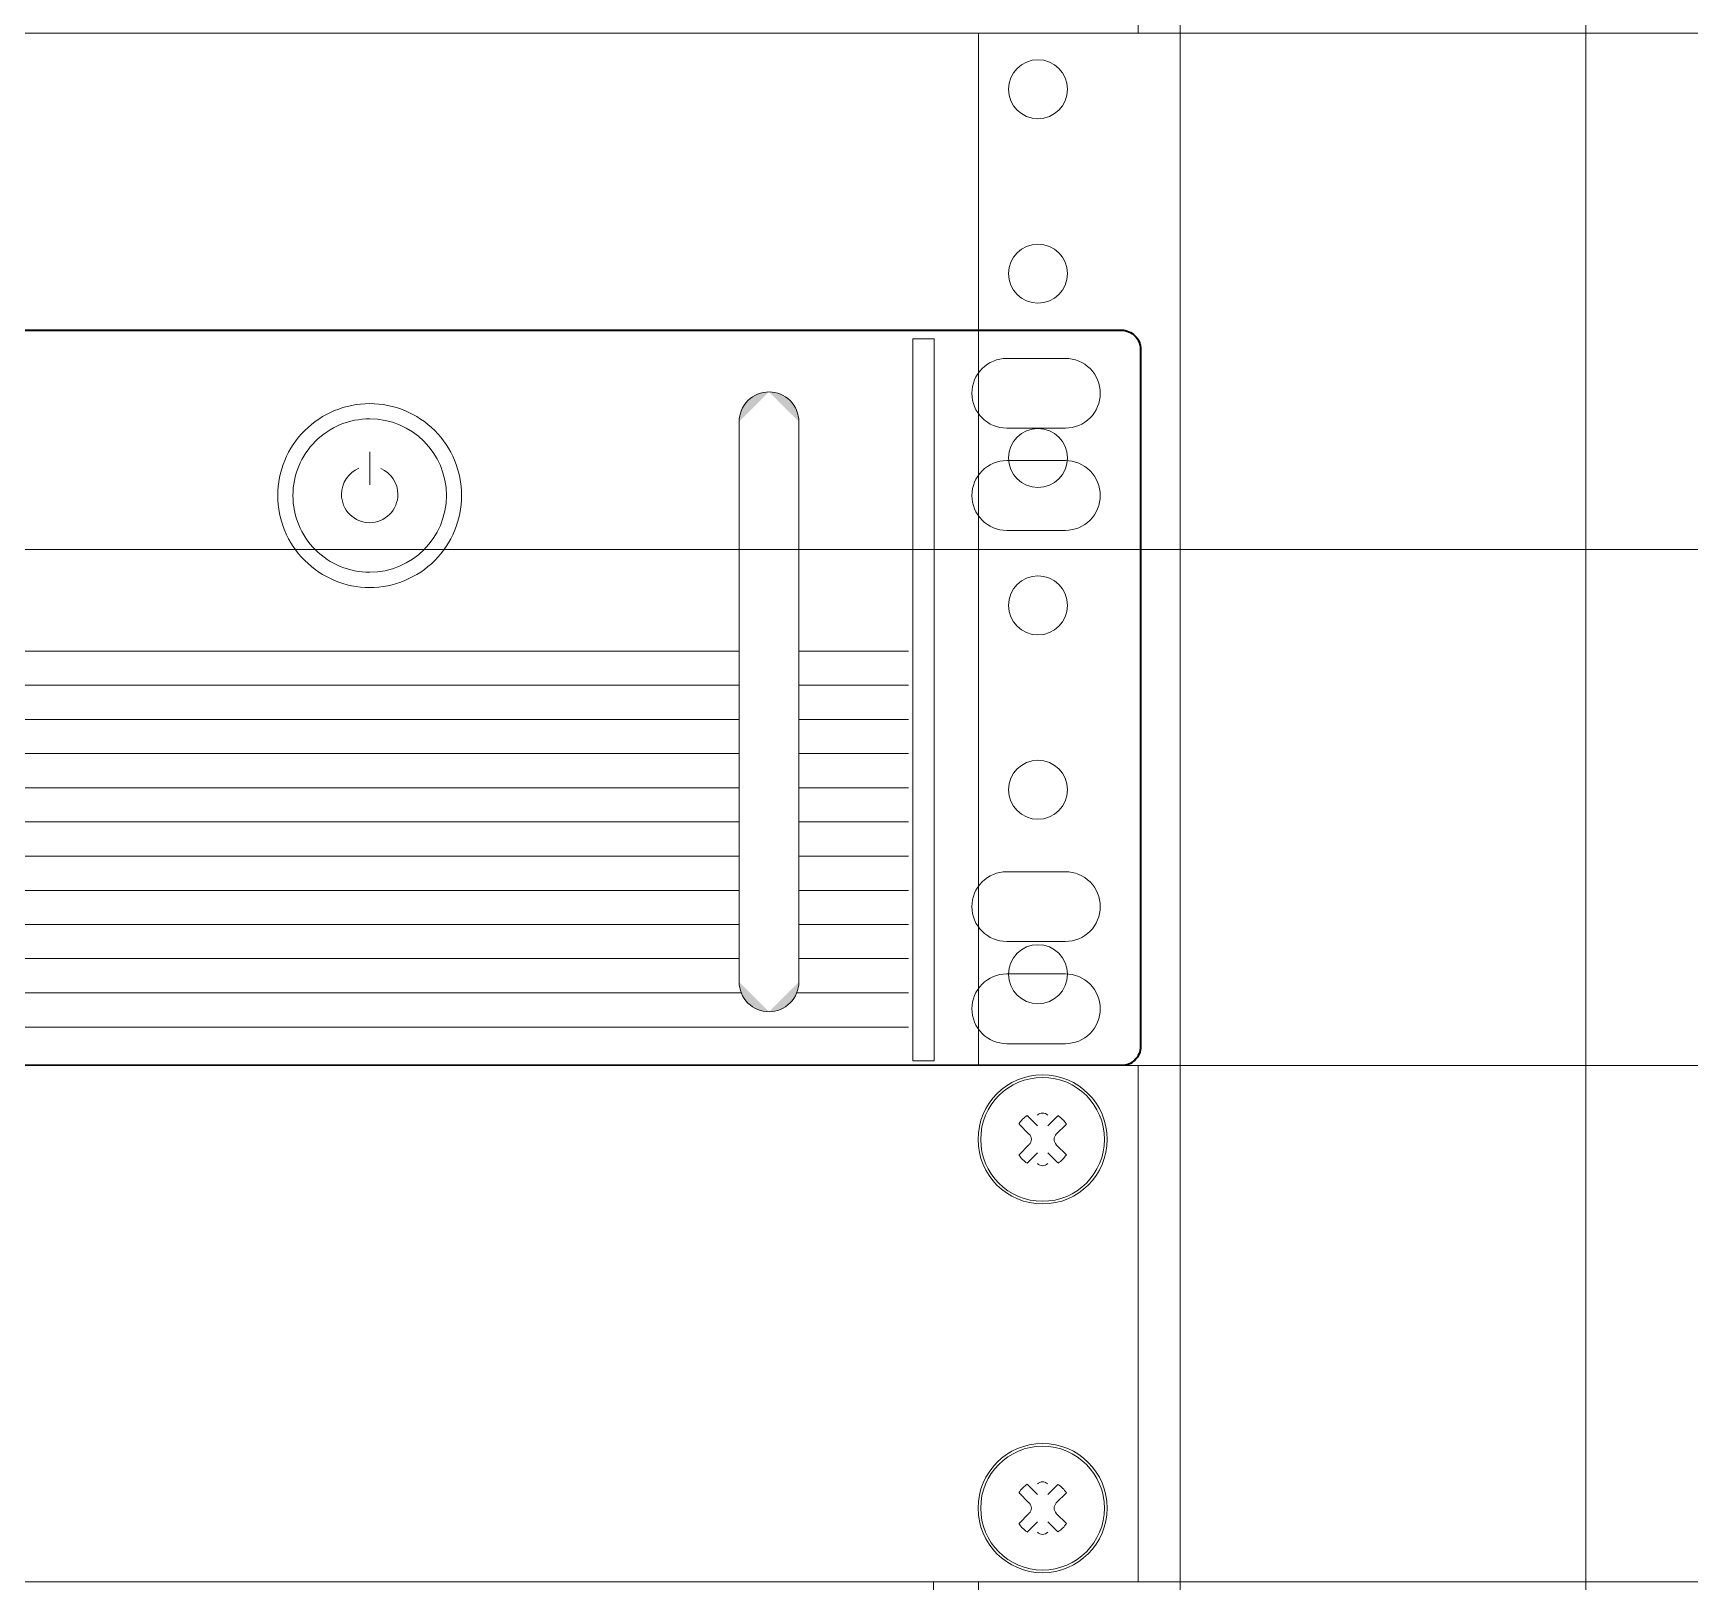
# Model space of a CAD drawing. Header units: millimetres. Extents: x -71336 to -33468, y -26189 to 22712.
# Drawn here: x -34151.6 to -34008.9, y -5364.5 to -5231.2 of the extents above; entities that cross this region are included whole.
import ezdxf

# ---------------------------------------------------------------- set-up
doc = ezdxf.new("R2010")
doc.units = ezdxf.units.MM
doc.set_wipeout_variables(frame=1)
doc.layers.add('PDF3_Geometry', color=7, linetype='Continuous')
doc.layers.add('PDF3_Solid Fills', color=7, linetype='Continuous')
doc.layers.add('SC - Equipment', color=7, linetype='Continuous', lineweight=13)
doc.layers.add('SC - Rack Layout - U-guides and centreline', color=5, linetype='Continuous', lineweight=13, plot=False)
doc.styles.add('ARIAL', font='arial.ttf')

# ---------------------------------------------------------------- blocks, each defined once
blk = doc.blocks.new('*U199')
at = {"layer": 'SC - Rack Layout - U-guides and centreline', "ltscale": 5}
blk.add_lwpolyline([(-300, 0), (300, 0)], dxfattribs=at)
blk = doc.blocks.new('*U200')
at = {"layer": 'SC - Rack Layout - U-guides and centreline', "color": 0, "linetype": 'ByBlock', "lineweight": -2, "transparency": 16777216}
for p in [(0, 533.4), (0, 488.95), (0, 444.5), (0, 400.05)]:
    blk.add_blockref('*U199', p, dxfattribs=at)
blk = doc.blocks.new('*U201')
at = {"layer": 'SC - Equipment'}
for p, q in [((227.076, 541.274), (227.076, 585.724)), ((244.4623, 541.274), (244.4623, 585.724)), ((279.3873, 585.724), (279.3873, 541.274)), ((227.076, 496.824), (227.076, 541.274)), ((244.4623, 496.824), (244.4623, 541.274)), ((279.3873, 541.274), (279.3873, 496.824)), ((227.076, 452.374), (227.076, 496.824)), ((244.4623, 452.374), (244.4623, 496.824)), ((279.3873, 496.824), (279.3873, 452.374)), ((227.076, 407.924), (227.076, 452.374)), ((244.4623, 407.924), (244.4623, 452.374)), ((279.3873, 452.374), (279.3873, 407.924))]:
    blk.add_line(p, q, dxfattribs=at)
for centre in [(232.21315, 579.374), (232.21315, 563.499), (232.21315, 547.624), (232.21315, 534.924), (232.21315, 519.049), (232.21315, 503.174), (232.21315, 490.474), (232.21315, 474.599), (232.21315, 458.724)]:
    blk.add_circle(centre, 2.54, dxfattribs=at)
at = {"ltscale": 5, "style": 'ARIAL', "flags": 1}
blk.add_attdef('UNITS', (470.5, 46), '', height=9.73997, dxfattribs=at)
blk = doc.blocks.new('LG CVCA')
at = {"layer": 'PDF3_Solid Fills', "true_color": 0xffffff, "transparency": 33554559}
h = blk.add_hatch(color=7, dxfattribs=at)
h.paths.add_polyline_path([(209.5, 4.64, 0.414361), (212.07, 7.21)], flags=0)
h.paths.add_polyline_path([(206.92, 7.21, 0.414229), (209.5, 4.64)], flags=0)
h.paths.add_polyline_path([(206.92, 7.21), (206.92, 55.44)], flags=0)
h.paths.add_polyline_path([(209.5, 58.01, 0.414335), (206.92, 55.44)], flags=0)
h.paths.add_polyline_path([(212.07, 55.44, 0.414467), (209.5, 58.01)], flags=0)
at = {"layer": 'PDF3_Geometry', "lineweight": 35}
blk.add_lwpolyline([(241.5, 1.64, -0.41475), (239.86, 0), (-239.86, 0, -0.414753), (-241.5, 1.64), (-241.5, 61.68, -0.414378), (-239.86, 63.32), (239.86, 63.32, -0.414374), (241.5, 61.68)], format="xyb", close=True, dxfattribs=at)
at = {"layer": 'PDF3_Geometry', "lineweight": 18}
blk.add_lwpolyline([(223.73, 0.41), (221.88, 0.41), (221.88, 62.59), (223.73, 62.59)], close=True, dxfattribs=at)
for points in [[(229.97, 60.89), (235.03, 60.89, -0.414414), (238.03, 57.89, -0.414414), (235.03, 54.89), (229.97, 54.89, -0.414641), (226.97, 57.89, -0.414641)], [(209.5, 4.64, -0.414229), (206.92, 7.21), (206.92, 55.44, -0.414335), (209.5, 58.01, -0.414467), (212.07, 55.44), (212.07, 7.21, -0.414361)], [(175.1, 57, 0.414218), (167.19, 49.09, 0.414218), (175.1, 41.17, 0.414218), (183.02, 49.09, 0.414218)], [(175.1, 55.69, 0.414271), (168.49, 49.09, 0.414271), (175.1, 42.48, 0.414168), (181.71, 49.09, 0.414168)], [(229.97, 52.09), (235.03, 52.09, -0.414414), (238.03, 49.09, -0.414414), (235.03, 46.09), (229.97, 46.09, -0.414641), (226.97, 49.09, -0.414641)], [(229.97, 16.69), (235.03, 16.69, -0.414414), (238.03, 13.69, -0.414414), (235.03, 10.69), (229.97, 10.69, -0.414641), (226.97, 13.69, -0.414641)], [(229.97, 7.89), (235.03, 7.89, -0.414414), (238.03, 4.89, -0.414414), (235.03, 1.89), (229.97, 1.89, -0.414641), (226.97, 4.89, -0.414641)]]:
    blk.add_lwpolyline(points, format="xyb", close=True, dxfattribs=at)
for points in [[(175.1, 52.84), (175.1, 50.01)], [(-206.85, 35.7), (206.92, 35.7)], [(212.07, 35.7), (221.5, 35.7)], [(-206.85, 32.76), (206.92, 32.76)], [(212.07, 32.76), (221.5, 32.76)], [(-206.85, 29.81), (206.92, 29.81)], [(212.07, 29.81), (221.5, 29.81)], [(-206.85, 26.87), (206.92, 26.87)], [(212.07, 26.87), (221.5, 26.87)], [(-206.85, 23.92), (206.92, 23.92)], [(212.07, 23.92), (221.5, 23.92)], [(-206.85, 20.98), (206.92, 20.98)], [(212.07, 20.98), (221.5, 20.98)], [(-206.85, 18.04), (206.92, 18.04)], [(212.07, 18.04), (221.5, 18.04)], [(-206.85, 15.09), (206.92, 15.09)], [(212.07, 15.09), (221.5, 15.09)], [(-206.85, 12.15), (206.92, 12.15)], [(212.07, 12.15), (221.5, 12.15)], [(-206.85, 9.21), (206.92, 9.21)], [(212.07, 9.21), (221.5, 9.21)], [(-207.03, 6.26), (207.11, 6.26)], [(211.89, 6.26), (221.5, 6.26)], [(-221.65, 3.32), (221.5, 3.32)]]:
    blk.add_lwpolyline(points, dxfattribs=at)
blk.add_lwpolyline([(174.18, 51.43, 0.305072), (172.67, 49.18, 0.414334), (175.1, 46.75, 0.414334), (177.53, 49.18, 0.299695), (176.06, 51.41)], format="xyb", dxfattribs=at)
blk = doc.blocks.new('1U BLANK PANEL - RACK LAYOUT')
blk.add_wipeout([(-241.3, 44.45), (241.3, 44.45), (241.3, 0), (-241.3, 0)])
at = {"layer": 'SC - Equipment'}
for p, q in [((-241.3, 44.45), (241.3, 44.45)), ((241.3, 44.45), (241.3, 0)), ((232.63, 39.27), (231.74, 40.16)), ((234.38, 40.13), (233.52, 39.27)), ((231.89, 38.56), (231.03, 39.42)), ((235.12, 39.42), (234.23, 38.56)), ((231.89, 37.64), (231.03, 36.78)), ((235.12, 36.78), (234.23, 37.64)), ((232.63, 36.93), (231.74, 36.04)), ((234.38, 36.07), (233.52, 36.93)), ((231.89, 6.81), (231.03, 7.67)), ((232.63, 7.52), (231.74, 8.41)), ((234.38, 8.38), (233.52, 7.52)), ((235.12, 7.67), (234.23, 6.81)), ((231.89, 5.89), (231.03, 5.03)), ((235.12, 5.03), (234.23, 5.89)), ((232.63, 5.18), (231.74, 4.29)), ((234.38, 4.32), (233.52, 5.18)), ((241.3, 0), (-241.3, 0))]:
    blk.add_line(p, q, dxfattribs=at)
for centre, major_axis, start_param, end_param in [((233.06, 38.1), (5.56, 0), 0, 6.283185), ((233.06, 38.1), (5.33, 0), 0, 6.283185), ((233.06, 38.1), (2.44, 0), 2.143456, 2.563819), ((233.06, 39.73), (0.635, 0), 0.785399, 2.356195), ((233.06, 38.1), (2.44, 0), 0.57266, 0.993023), ((231.46, 38.1), (0.635, 0), 5.497788, 7.068584), ((234.69, 38.1), (0.635, 0), 2.356195, 3.926991), ((233.06, 38.1), (2.44, 0), 3.719366, 4.139729), ((233.06, 36.47), (0.635, 0), 3.926991, 5.497787), ((233.06, 38.1), (2.44, 0), 5.290163, 5.710525), ((233.06, 6.35), (5.56, 0), 0, 6.283185), ((233.06, 6.35), (5.33, 0), 0, 6.283185), ((233.06, 7.98), (0.635, 0), 0.785399, 2.356195), ((233.06, 6.35), (2.44, 0), 2.143456, 2.563819), ((233.06, 6.35), (2.44, 0), 0.57266, 0.993023), ((231.46, 6.35), (0.635, 0), 5.497788, 7.068584), ((234.69, 6.35), (0.635, 0), 2.356195, 3.926991), ((233.06, 6.35), (2.44, 0), 3.719366, 4.139729), ((233.06, 6.35), (2.44, 0), 5.290163, 5.710525), ((233.06, 4.72), (0.635, 0), 3.926991, 5.497787)]:
    blk.add_ellipse(centre, major_axis=major_axis, ratio=1, start_param=start_param, end_param=end_param, dxfattribs=at)
blk = doc.blocks.new('*U281')
blk.add_blockref('1U BLANK PANEL - RACK LAYOUT', (0, -44.45))
blk = doc.blocks.new('1U RACK SHELF - RACK LAYOUT')
at = {"layer": 'SC - Equipment', "flags": 128}
for points in [[(223.67, 44.45), (239.7, 44.45)], [(223.67, 44.45), (223.67, 2)]]:
    blk.add_lwpolyline(points, dxfattribs=at)

msp = doc.modelspace()

# ---------------------------------------------------------------- block references
msp.add_blockref('LG CVCA', (-34297.756, -5320.072))
at = {"layer": 'SC - Equipment'}
msp.add_blockref('*U201', (-34297.305, -5815.372), dxfattribs=at)
at = {"layer": 'SC - Rack Layout - U-guides and centreline'}
msp.add_blockref('*U200', (-34297.756, -5764.572), dxfattribs=at)

# ---------------------------------------------------------------- next in the draw order: block references
at = {"layer": 'SC - Equipment'}
for p in [(-34297.756, -5186.722), (-34297.756, -5320.072)]:
    msp.add_blockref('*U281', p, dxfattribs=at)

# ---------------------------------------------------------------- next in the draw order: block references
msp.add_blockref('1U RACK SHELF - RACK LAYOUT', (-34297.756, -5408.97))

doc.saveas('drawing.dxf')
